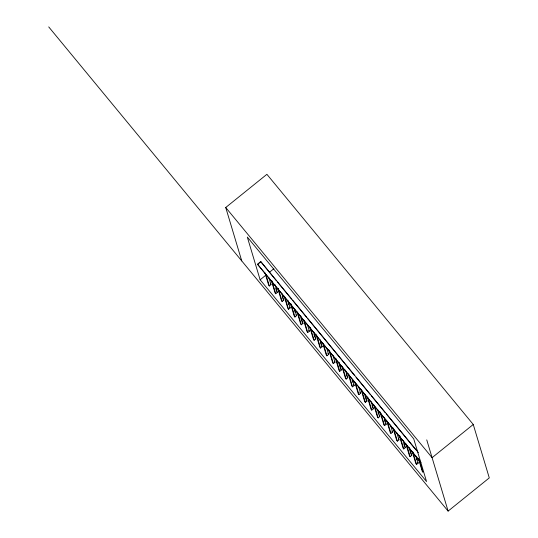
<?xml version="1.0" encoding="UTF-8"?>
<svg xmlns="http://www.w3.org/2000/svg" width="538" height="538" viewBox="0 0 538 538"><rect width="100%" height="100%" fill="white"/><g stroke="black" fill="none" stroke-linecap="round" stroke-linejoin="round"><path stroke-width="0.81" d="M241.757 260.93L225.731 207.507L266.902 174.312L473.258 424.482L489.284 477.899L448.114 511.1L48.716 26.9M420.904 462.545L257.5 264.225L260.796 261.569L418.369 452.599M257.608 264.582L260.796 261.569M260.13 279.8L247.305 237.063L413.722 438.813L426.547 481.55L260.13 279.8L266.007 275.053M269.276 272.423L273.849 268.731M264.958 272.813L268.664 285.16L269.33 285.967L270.977 284.642L268.892 277.695M271.596 281.347L275.066 292.921L275.732 293.728L277.379 292.403L275.066 284.683M277.763 288.334L281.468 300.681L282.134 301.488L283.782 300.157L281.697 293.217M284.165 296.095L287.864 308.442L288.529 309.249L290.177 307.918L287.864 300.204M290.56 303.856L294.266 316.203L294.932 317.01L296.579 315.678L294.494 308.738M296.963 311.616L300.668 323.963L301.334 324.77L302.981 323.439L300.668 315.725M303.365 319.37L307.07 331.717L307.736 332.524L309.384 331.2L307.299 324.253M309.767 327.131L313.472 339.478L314.138 340.285L315.779 338.96L313.701 332.013M315.934 334.118L319.868 347.239L320.534 348.046L322.181 346.721L320.097 339.774M322.565 342.652L326.27 354.999L326.936 355.806L328.584 354.475L326.499 347.535M328.738 349.639L332.672 362.76L333.338 363.567L334.986 362.235L332.901 355.295M335.598 358.94L339.075 370.521L339.74 371.328L341.381 369.996L339.068 362.282M341.771 365.934L345.47 378.275L346.136 379.082L347.783 377.757L345.47 370.043M348.167 373.688L351.872 386.035L352.538 386.842L354.186 385.517L352.336 379.344M354.569 381.449L358.274 393.796L358.94 394.603L360.588 393.278L358.503 386.331M360.971 389.209L364.677 401.556L365.342 402.363L366.99 401.032L364.905 394.092M367.373 396.97L371.079 409.317L371.738 410.124L373.385 408.793L371.307 401.852M373.769 404.731L377.474 417.078L378.14 417.885L379.788 416.553L377.703 409.613M379.942 411.718L383.876 424.838L384.542 425.645L386.19 424.314L384.105 417.367M386.573 420.245L390.279 432.592L390.944 433.399L392.592 432.075L390.507 425.128M393.204 428.779L396.681 440.353L397.347 441.16L398.988 439.835L396.91 432.888M399.378 435.767L403.076 448.114L403.742 448.921L405.39 447.596L403.305 440.649M405.773 443.527L409.479 455.874L410.144 456.681L411.792 455.35L409.479 447.636M412.175 451.288L415.881 463.635L416.546 464.442L418.194 463.11L416.109 456.17M473.258 424.482L432.088 457.677L225.731 207.507M260.903 261.925L276.498 280.836M277.541 282.1L291.583 299.121M292.625 300.386L306.667 317.407M307.702 318.664L354.508 375.41M356.069 377.299L370.11 394.32M371.153 395.585L385.195 412.606M386.23 413.87L415.874 449.802M257.5 264.225L420.797 462.189M270.311 283.835L270.977 284.642M276.714 291.596L277.379 292.403M283.116 299.35L283.782 300.157M289.511 307.111L290.177 307.918M295.913 314.871L296.579 315.678M302.981 323.439L302.316 322.632L300.924 318.005M308.718 330.393L309.384 331.2M315.779 338.96L313.957 334.293M321.516 345.914L322.181 346.721M327.918 353.668L328.584 354.475M334.32 361.428L334.986 362.235M340.722 369.189L341.381 369.996M347.118 376.95L347.783 377.757M353.52 384.71L354.186 385.517M359.922 392.471L360.588 393.278M366.99 401.032L366.324 400.225L364.932 395.598M373.385 408.793L372.027 405.672M379.122 415.746L379.788 416.553M385.524 423.507L386.19 424.314M391.926 431.268L392.592 432.075M398.322 439.028L398.988 439.835M404.724 446.789L405.39 447.596M411.126 454.543L411.792 455.35M417.528 462.303L418.194 463.11M426.748 439.876L448.114 511.1M419.243 459.855L422.949 472.203L422.283 471.396L418.342 458.275M416.136 457.677L416.829 459.99M412.612 451.321L416.546 464.442M409.734 449.916L410.897 453.776M406.439 444.334L410.144 456.681M403.803 443.702L404.495 446.015M399.808 435.8L403.742 448.921M393.406 428.046L397.347 441.16M387.468 421.826L390.944 433.399M384.367 419.647L385.06 421.967M380.837 413.298L384.542 425.645M377.965 411.886L378.658 414.206M374.435 405.538L378.14 417.885M368.039 397.777L371.738 410.124M361.637 390.016L365.342 402.363M355.47 383.029L358.94 394.603M352.134 380.077L352.827 382.397M348.832 374.495L352.538 386.842M346.196 373.863L346.889 376.176M342.666 367.508L346.136 379.082M339.101 363.789L340.487 368.416M335.799 358.207L339.74 371.328M329.404 350.446L333.338 363.567M323.23 343.459L326.936 355.806M320.359 342.054L321.051 344.367M316.835 335.699L320.534 348.046M310.433 327.938L314.138 340.285M304.031 320.177L307.736 332.524M297.628 312.423L301.334 324.77M294.528 310.244L295.221 312.558M290.997 303.889L294.932 317.01M288.126 302.484L288.819 304.797M284.831 296.902L288.529 309.249M282.188 296.27L282.88 298.583M278.193 288.368L282.134 301.488M275.786 288.509L276.478 290.823M271.798 280.614L275.732 293.728M265.859 274.393L269.33 285.967"/></g></svg>
